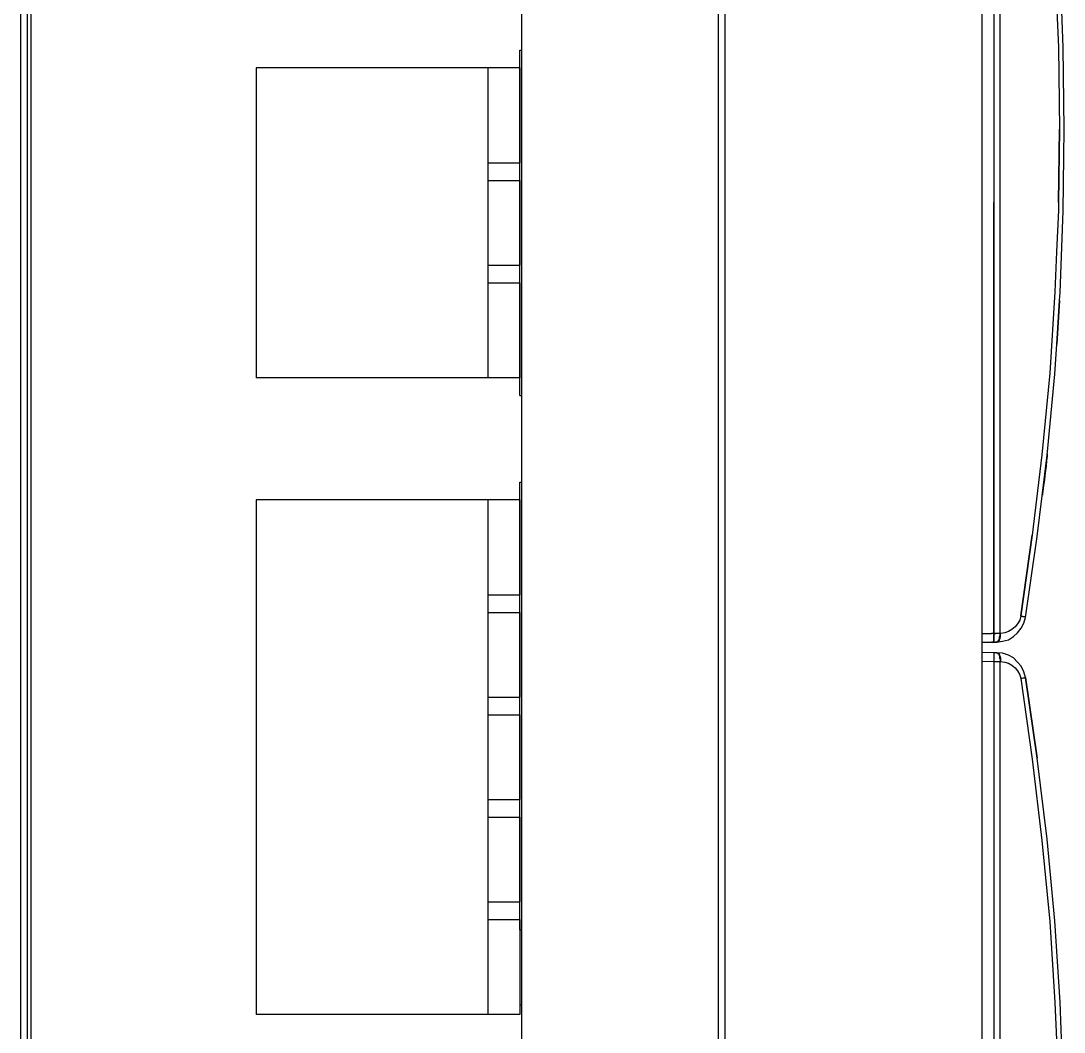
# Model space of a CAD drawing. Header units: centimetres. Extents: x -8.4 to 3.7, y -7.8 to 8.
# Drawn here: x 0.127 to 3.689, y 0.566 to 4.018 of the extents above; entities that cross this region are included whole.
import ezdxf

# ---------------------------------------------------------------- set-up
doc = ezdxf.new("R2010")
doc.units = ezdxf.units.CM
doc.header["$MEASUREMENT"] = 0
doc.layers.add('Layer 1', color=7, linetype='Continuous')

msp = doc.modelspace()

# ---------------------------------------------------------------- linework, layer by layer
at = {"layer": 'Layer 1', "lineweight": 25}
for points in [[(0.127, -3.937), (0.127, -3.937), (0.127, 7.70113), (0.127, 7.70113)], [(0.14816, 7.70113), (0.14816, 7.70113), (0.14816, -3.937), (0.14816, -3.937)], [(0.16227, -3.937), (0.16227, -3.937), (0.16227, 7.70113), (0.16227, 7.70113)], [(2.50929, -3.937), (2.50929, -3.937), (2.50929, 7.70466), (2.50929, 7.70466)], [(2.53045, 7.70466), (2.53045, 7.70466), (2.53045, -3.937), (2.53045, -3.937)], [(3.40887, -3.937), (3.40887, -3.937), (3.40887, 7.70466), (3.40887, 7.70466)], [(1.83724, -1.83621), (1.83724, -1.83621), (1.83724, 5.59682), (1.83724, 5.59682)], [(3.47015, 1.92662), (3.47015, 1.92662), (3.47015, 5.36973), (3.47015, 5.36973)], [(1.83019, 3.9176), (1.83019, 3.9176), (1.83724, 3.9176), (1.83724, 3.9176)], [(1.83019, 2.73932), (1.83019, 2.73932), (1.83019, 3.9176), (1.83019, 3.9176)], [(1.83019, 3.85762), (1.83019, 3.85762), (1.83019, 3.9176), (1.83019, 3.9176)], [(1.83019, 3.9176), (1.83019, 3.9176), (1.83019, 3.9176), (1.83019, 3.9176)], [(1.72083, 3.85762), (1.72083, 3.85762), (0.93061, 3.85762), (0.93061, 3.85762)], [(0.93061, 3.85762), (0.93061, 3.85762), (0.93061, 2.79929), (0.93061, 2.79929)], [(1.72083, 3.85762), (1.72083, 3.85762), (1.72083, 2.79929), (1.72083, 2.79929)], [(1.83019, 3.85762), (1.83019, 3.85762), (1.72083, 3.85762), (1.72083, 3.85762)], [(1.83019, 3.85762), (1.83019, 3.85762), (1.83019, 3.53307), (1.83019, 3.53307)], [(1.72083, 3.53307), (1.72083, 3.53307), (1.83019, 3.53307), (1.83019, 3.53307)], [(1.83019, 3.4731), (1.83019, 3.4731), (1.83019, 3.53307), (1.83019, 3.53307)], [(1.72083, 3.4731), (1.72083, 3.4731), (1.83019, 3.4731), (1.83019, 3.4731)], [(1.83019, 3.4731), (1.83019, 3.4731), (1.83019, 3.18382), (1.83019, 3.18382)], [(1.72083, 3.18382), (1.72083, 3.18382), (1.83019, 3.18382), (1.83019, 3.18382)], [(1.83019, 3.12385), (1.83019, 3.12385), (1.83019, 3.18382), (1.83019, 3.18382)], [(1.72083, 3.12385), (1.72083, 3.12385), (1.83019, 3.12385), (1.83019, 3.12385)], [(1.83019, 3.12385), (1.83019, 3.12385), (1.83019, 2.79929), (1.83019, 2.79929)], [(3.66355, 2.91373), (3.66355, 2.91373), (3.66357, 2.91405), (3.66357, 2.91405)], [(1.72083, 2.79929), (1.72083, 2.79929), (0.93061, 2.79929), (0.93061, 2.79929)], [(1.83019, 2.79929), (1.83019, 2.79929), (1.72083, 2.79929), (1.72083, 2.79929)], [(1.83019, 2.73932), (1.83019, 2.73932), (1.83019, 2.79929), (1.83019, 2.79929)], [(1.83019, 2.73932), (1.83019, 2.73932), (1.83724, 2.73932), (1.83724, 2.73932)], [(1.83019, 2.73932), (1.83019, 2.73932), (1.83019, 2.73932), (1.83019, 2.73932)], [(1.83019, 2.44299), (1.83019, 2.44299), (1.83724, 2.44299), (1.83724, 2.44299)], [(1.83019, 0.91546), (1.83019, 0.91546), (1.83019, 2.44299), (1.83019, 2.44299)], [(1.83019, 2.38301), (1.83019, 2.38301), (1.83019, 2.44299), (1.83019, 2.44299)], [(1.83019, 2.44299), (1.83019, 2.44299), (1.83019, 2.44299), (1.83019, 2.44299)], [(3.61479, 2.39934), (3.61479, 2.39934), (3.61479, 2.39934), (3.61479, 2.39934)], [(1.72083, 2.38301), (1.72083, 2.38301), (0.93061, 2.38301), (0.93061, 2.38301)], [(0.93061, 2.38301), (0.93061, 2.38301), (0.93061, 0.62618), (0.93061, 0.62618)], [(1.72083, 2.38301), (1.72083, 2.38301), (1.72083, 0.62618), (1.72083, 0.62618)], [(1.83019, 2.38301), (1.83019, 2.38301), (1.72083, 2.38301), (1.72083, 2.38301)], [(1.83019, 2.38301), (1.83019, 2.38301), (1.83019, 2.05846), (1.83019, 2.05846)], [(1.72083, 2.05846), (1.72083, 2.05846), (1.83019, 2.05846), (1.83019, 2.05846)], [(1.83019, 1.99849), (1.83019, 1.99849), (1.83019, 2.05846), (1.83019, 2.05846)], [(1.72083, 1.99849), (1.72083, 1.99849), (1.83019, 1.99849), (1.83019, 1.99849)], [(1.83019, 1.99849), (1.83019, 1.99849), (1.83019, 1.70921), (1.83019, 1.70921)], [(3.44899, 1.92662), (3.44899, 1.92662), (3.44072, 1.92647), (3.44072, 1.92647)], [(3.47192, 1.92662), (3.47192, 1.92662), (3.47015, 1.92662), (3.47015, 1.92662)], [(3.4578, 1.89663), (3.4578, 1.89663), (3.45957, 1.89663), (3.45957, 1.89663)], [(3.44899, 1.86091), (3.44899, 1.86091), (3.40887, 1.86201), (3.40887, 1.86201)], [(3.45957, 1.86091), (3.45957, 1.86091), (3.4578, 1.86091), (3.4578, 1.86091)], [(3.40887, 1.83203), (3.40887, 1.83203), (3.44899, 1.83092), (3.44899, 1.83092)], [(3.47015, -1.61219), (3.47015, -1.61219), (3.47015, 1.83092), (3.47015, 1.83092)], [(3.47015, 1.83092), (3.47015, 1.83092), (3.47192, 1.83092), (3.47192, 1.83092)], [(1.72083, 1.70921), (1.72083, 1.70921), (1.83019, 1.70921), (1.83019, 1.70921)], [(1.83019, 1.64924), (1.83019, 1.64924), (1.83019, 1.70921), (1.83019, 1.70921)], [(1.72083, 1.64924), (1.72083, 1.64924), (1.83019, 1.64924), (1.83019, 1.64924)], [(1.83019, 1.64924), (1.83019, 1.64924), (1.83019, 1.35996), (1.83019, 1.35996)], [(1.72083, 1.35996), (1.72083, 1.35996), (1.83019, 1.35996), (1.83019, 1.35996)], [(1.83019, 1.29999), (1.83019, 1.29999), (1.83019, 1.35996), (1.83019, 1.35996)], [(1.72083, 1.29999), (1.72083, 1.29999), (1.83019, 1.29999), (1.83019, 1.29999)], [(1.83019, 1.29999), (1.83019, 1.29999), (1.83019, 1.01071), (1.83019, 1.01071)], [(1.72083, 1.01071), (1.72083, 1.01071), (1.83019, 1.01071), (1.83019, 1.01071)], [(1.83019, 0.95074), (1.83019, 0.95074), (1.83019, 1.01071), (1.83019, 1.01071)], [(1.72083, 0.95074), (1.72083, 0.95074), (1.83019, 0.95074), (1.83019, 0.95074)], [(1.83019, 0.95074), (1.83019, 0.95074), (1.83019, 0.62618), (1.83019, 0.62618)], [(1.83019, 0.91546), (1.83019, 0.91546), (1.83724, 0.91546), (1.83724, 0.91546)], [(1.83019, 0.91546), (1.83019, 0.91546), (1.83019, 0.91546), (1.83019, 0.91546)], [(1.83724, 0.65793), (1.83724, 0.65793), (1.83019, 0.65793), (1.83019, 0.65793)], [(1.72083, 0.62618), (1.72083, 0.62618), (0.93061, 0.62618), (0.93061, 0.62618)], [(1.83019, 0.62618), (1.83019, 0.62618), (1.72083, 0.62618), (1.72083, 0.62618)]]:
    msp.add_open_spline(points, degree=3, dxfattribs=at)
for points, knots in [([(3.44899, 5.36973), (3.44899, 5.36973), (3.44899, 3.39817), (3.44899, 3.39817), (3.44899, 3.39817), (3.44899, 3.39817), (3.44899, 1.92662), (3.44899, 1.92662), (3.44899, 1.92662), (3.44899, 1.92662), (3.44899, 3.39817), (3.44899, 3.39817), (3.44899, 3.39817), (3.44899, 3.39817), (3.44899, 1.92662), (3.44899, 1.92662), (3.44899, 1.92662), (3.44899, 1.92662), (3.44899, 3.39817), (3.44899, 3.39817), (3.44899, 3.39817), (3.44899, 3.39817), (3.44899, 1.92662), (3.44899, 1.92662), (3.44899, 1.92662), (3.44899, 1.92662), (3.44899, 3.39817), (3.44899, 3.39817), (3.44899, 3.39817), (3.44899, 3.39817), (3.44899, 1.92662), (3.44899, 1.92662), (3.44899, 1.92662), (3.44899, 1.92662), (3.44899, 3.39817), (3.44899, 3.39817)], [0, 0, 0, 0, 0.1, 0.1, 0.1, 0.1, 0.2, 0.2, 0.2, 0.2, 0.3, 0.3, 0.3, 0.3, 0.4, 0.4, 0.4, 0.4, 0.5, 0.5, 0.5, 0.5, 0.6, 0.6, 0.6, 0.6, 0.7, 0.7, 0.7, 0.7, 0.8, 0.8, 0.8, 0.8, 1, 1, 1, 1]), ([(3.54071, 5.31152), (3.54071, 5.31152), (3.57951, 5.03635), (3.57951, 5.03635), (3.57951, 5.03635), (3.57951, 5.03635), (3.61303, 4.75942), (3.61303, 4.75942), (3.61303, 4.75942), (3.61303, 4.75942), (3.63949, 4.48249), (3.63949, 4.48249), (3.63949, 4.48249), (3.63949, 4.48249), (3.65712, 4.20556), (3.65712, 4.20556), (3.65712, 4.20556), (3.65712, 4.20556), (3.66947, 3.92687), (3.66947, 3.92687), (3.66947, 3.92687), (3.66947, 3.92687), (3.673, 3.64817), (3.673, 3.64817), (3.673, 3.64817), (3.673, 3.64817), (3.66981, 3.39817), (3.66981, 3.39817), (3.66981, 3.39817), (3.66981, 3.39817), (3.673, 3.64817), (3.673, 3.64817)], [0, 0, 0, 0, 0.1111111, 0.1111111, 0.1111111, 0.1111111, 0.2222222, 0.2222222, 0.2222222, 0.2222222, 0.3333333, 0.3333333, 0.3333333, 0.3333333, 0.4444444, 0.4444444, 0.4444444, 0.4444444, 0.5555556, 0.5555556, 0.5555556, 0.5555556, 0.6666667, 0.6666667, 0.6666667, 0.6666667, 0.7777778, 0.7777778, 0.7777778, 0.7777778, 1, 1, 1, 1]), ([(3.673, 3.06297), (3.673, 3.06297), (3.67476, 3.09078), (3.67476, 3.09078), (3.67476, 3.09078), (3.67476, 3.09078), (3.68535, 3.36948), (3.68535, 3.36948), (3.68535, 3.36948), (3.68535, 3.36948), (3.68887, 3.64817), (3.68887, 3.64817), (3.68887, 3.64817), (3.68887, 3.64817), (3.68535, 3.92687), (3.68535, 3.92687), (3.68535, 3.92687), (3.68535, 3.92687), (3.67476, 4.20733), (3.67476, 4.20733), (3.67476, 4.20733), (3.67476, 4.20733), (3.65712, 4.48426), (3.65712, 4.48426), (3.65712, 4.48426), (3.65712, 4.48426), (3.63067, 4.76295), (3.63067, 4.76295), (3.63067, 4.76295), (3.63067, 4.76295), (3.59715, 5.03988), (3.59715, 5.03988), (3.59715, 5.03988), (3.59715, 5.03988), (3.55658, 5.31505), (3.55658, 5.31505), (3.55658, 5.31505), (3.55658, 5.31505), (3.59715, 5.03988), (3.59715, 5.03988), (3.59715, 5.03988), (3.59715, 5.03988), (3.55658, 5.31505), (3.55658, 5.31505)], [0, 0, 0, 0, 0.0833333, 0.0833333, 0.0833333, 0.0833333, 0.1666667, 0.1666667, 0.1666667, 0.1666667, 0.25, 0.25, 0.25, 0.25, 0.3333333, 0.3333333, 0.3333333, 0.3333333, 0.4166667, 0.4166667, 0.4166667, 0.4166667, 0.5, 0.5, 0.5, 0.5, 0.5833333, 0.5833333, 0.5833333, 0.5833333, 0.6666667, 0.6666667, 0.6666667, 0.6666667, 0.75, 0.75, 0.75, 0.75, 0.8333333, 0.8333333, 0.8333333, 0.8333333, 1, 1, 1, 1]), ([(3.44899, 1.92133), (3.44899, 1.92133), (3.44899, 1.92662), (3.44899, 1.92662), (3.44899, 1.92662), (3.44899, 1.92662), (3.44899, 3.39817), (3.44899, 3.39817), (3.44899, 3.39817), (3.44899, 3.39817), (3.44899, 1.92662), (3.44899, 1.92662), (3.44899, 1.92662), (3.44899, 1.92662), (3.44899, 1.92133), (3.44899, 1.92133), (3.44899, 1.92133), (3.44899, 1.92133), (3.44899, 1.91603), (3.44899, 1.91603), (3.44899, 1.91603), (3.44899, 1.91603), (3.44899, 1.92133), (3.44899, 1.92133)], [0, 0, 0, 0, 0.1428571, 0.1428571, 0.1428571, 0.1428571, 0.2857143, 0.2857143, 0.2857143, 0.2857143, 0.4285714, 0.4285714, 0.4285714, 0.4285714, 0.5714286, 0.5714286, 0.5714286, 0.5714286, 0.7142857, 0.7142857, 0.7142857, 0.7142857, 1, 1, 1, 1]), ([(3.44899, 1.92662), (3.44899, 1.92662), (3.44899, 1.92133), (3.44899, 1.92133), (3.44899, 1.92133), (3.44899, 1.92133), (3.44899, 1.92662), (3.44899, 1.92662), (3.44899, 1.92662), (3.44899, 1.92662), (3.44899, 3.39817), (3.44899, 3.39817), (3.44899, 3.39817), (3.44899, 3.39817), (3.44899, 1.92662), (3.44899, 1.92662)], [0, 0, 0, 0, 0.2, 0.2, 0.2, 0.2, 0.4, 0.4, 0.4, 0.4, 0.6, 0.6, 0.6, 0.6, 1, 1, 1, 1]), ([(3.66981, 3.39817), (3.66981, 3.39817), (3.66947, 3.37124), (3.66947, 3.37124), (3.66947, 3.37124), (3.66947, 3.37124), (3.6632, 3.22977), (3.6632, 3.22977)], [0, 0, 0, 0, 0.3333333, 0.3333333, 0.3333333, 0.3333333, 1, 1, 1, 1]), ([(3.66319, 3.22958), (3.66319, 3.22958), (3.65712, 3.09255), (3.65712, 3.09255), (3.65712, 3.09255), (3.65712, 3.09255), (3.63949, 2.81562), (3.63949, 2.81562), (3.63949, 2.81562), (3.63949, 2.81562), (3.61303, 2.53692), (3.61303, 2.53692), (3.61303, 2.53692), (3.61303, 2.53692), (3.57951, 2.26176), (3.57951, 2.26176), (3.57951, 2.26176), (3.57951, 2.26176), (3.54071, 1.98659), (3.54071, 1.98659), (3.54071, 1.98659), (3.54071, 1.98659), (3.57951, 2.26176), (3.57951, 2.26176)], [0, 0, 0, 0, 0.1428571, 0.1428571, 0.1428571, 0.1428571, 0.2857143, 0.2857143, 0.2857143, 0.2857143, 0.4285714, 0.4285714, 0.4285714, 0.4285714, 0.5714286, 0.5714286, 0.5714286, 0.5714286, 0.7142857, 0.7142857, 0.7142857, 0.7142857, 1, 1, 1, 1]), ([(3.6632, 3.22977), (3.6632, 3.22977), (3.66319, 3.22958), (3.66319, 3.22958), (3.66319, 3.22958), (3.66319, 3.22958), (3.6632, 3.22977), (3.6632, 3.22977)], [0, 0, 0, 0, 0.3333333, 0.3333333, 0.3333333, 0.3333333, 1, 1, 1, 1]), ([(3.66357, 2.91405), (3.66357, 2.91405), (3.673, 3.06297), (3.673, 3.06297), (3.673, 3.06297), (3.673, 3.06297), (3.66357, 2.91405), (3.66357, 2.91405)], [0, 0, 0, 0, 0.3333333, 0.3333333, 0.3333333, 0.3333333, 1, 1, 1, 1]), ([(3.55658, 1.9813), (3.55658, 1.9813), (3.59715, 2.25823), (3.59715, 2.25823), (3.59715, 2.25823), (3.59715, 2.25823), (3.63067, 2.53516), (3.63067, 2.53516), (3.63067, 2.53516), (3.63067, 2.53516), (3.65712, 2.81209), (3.65712, 2.81209), (3.65712, 2.81209), (3.65712, 2.81209), (3.66355, 2.91373), (3.66355, 2.91373)], [0, 0, 0, 0, 0.2, 0.2, 0.2, 0.2, 0.4, 0.4, 0.4, 0.4, 0.6, 0.6, 0.6, 0.6, 1, 1, 1, 1]), ([(3.63067, 2.53692), (3.63067, 2.53692), (3.63067, 2.53869), (3.63067, 2.53869), (3.63067, 2.53869), (3.63067, 2.53869), (3.63067, 2.53163), (3.63067, 2.53163), (3.63067, 2.53163), (3.63067, 2.53163), (3.6289, 2.51752), (3.6289, 2.51752), (3.6289, 2.51752), (3.6289, 2.51752), (3.62714, 2.49812), (3.62714, 2.49812), (3.62714, 2.49812), (3.62714, 2.49812), (3.62361, 2.47519), (3.62361, 2.47519), (3.62361, 2.47519), (3.62361, 2.47519), (3.62185, 2.45226), (3.62185, 2.45226), (3.62185, 2.45226), (3.62185, 2.45226), (3.61832, 2.43109), (3.61832, 2.43109), (3.61832, 2.43109), (3.61832, 2.43109), (3.61655, 2.41345), (3.61655, 2.41345), (3.61655, 2.41345), (3.61655, 2.41345), (3.61479, 2.40287), (3.61479, 2.40287), (3.61479, 2.40287), (3.61479, 2.40287), (3.61479, 2.39934), (3.61479, 2.39934)], [0, 0, 0, 0, 0.0909091, 0.0909091, 0.0909091, 0.0909091, 0.1818182, 0.1818182, 0.1818182, 0.1818182, 0.2727273, 0.2727273, 0.2727273, 0.2727273, 0.3636364, 0.3636364, 0.3636364, 0.3636364, 0.4545455, 0.4545455, 0.4545455, 0.4545455, 0.5454545, 0.5454545, 0.5454545, 0.5454545, 0.6363636, 0.6363636, 0.6363636, 0.6363636, 0.7272727, 0.7272727, 0.7272727, 0.7272727, 0.8181818, 0.8181818, 0.8181818, 0.8181818, 1, 1, 1, 1]), ([(3.45957, 1.89663), (3.45957, 1.89663), (3.47897, 1.90016), (3.47897, 1.90016), (3.47897, 1.90016), (3.47897, 1.90016), (3.49837, 1.90545), (3.49837, 1.90545), (3.49837, 1.90545), (3.49837, 1.90545), (3.51601, 1.91603), (3.51601, 1.91603), (3.51601, 1.91603), (3.51601, 1.91603), (3.53012, 1.92838), (3.53012, 1.92838), (3.53012, 1.92838), (3.53012, 1.92838), (3.54247, 1.94426), (3.54247, 1.94426), (3.54247, 1.94426), (3.54247, 1.94426), (3.55129, 1.9619), (3.55129, 1.9619), (3.55129, 1.9619), (3.55129, 1.9619), (3.55658, 1.9813), (3.55658, 1.9813)], [0, 0, 0, 0, 0.125, 0.125, 0.125, 0.125, 0.25, 0.25, 0.25, 0.25, 0.375, 0.375, 0.375, 0.375, 0.5, 0.5, 0.5, 0.5, 0.625, 0.625, 0.625, 0.625, 0.75, 0.75, 0.75, 0.75, 1, 1, 1, 1]), ([(3.54071, 1.98659), (3.54071, 1.98659), (3.53718, 1.97248), (3.53718, 1.97248), (3.53718, 1.97248), (3.53718, 1.97248), (3.53012, 1.96013), (3.53012, 1.96013), (3.53012, 1.96013), (3.53012, 1.96013), (3.5213, 1.94955), (3.5213, 1.94955), (3.5213, 1.94955), (3.5213, 1.94955), (3.51072, 1.94073), (3.51072, 1.94073), (3.51072, 1.94073), (3.51072, 1.94073), (3.49837, 1.93367), (3.49837, 1.93367), (3.49837, 1.93367), (3.49837, 1.93367), (3.48603, 1.92838), (3.48603, 1.92838), (3.48603, 1.92838), (3.48603, 1.92838), (3.47192, 1.92662), (3.47192, 1.92662)], [0, 0, 0, 0, 0.125, 0.125, 0.125, 0.125, 0.25, 0.25, 0.25, 0.25, 0.375, 0.375, 0.375, 0.375, 0.5, 0.5, 0.5, 0.5, 0.625, 0.625, 0.625, 0.625, 0.75, 0.75, 0.75, 0.75, 1, 1, 1, 1]), ([(3.55658, 1.9813), (3.55658, 1.9813), (3.55658, 1.9813), (3.55658, 1.9813), (3.55658, 1.9813), (3.55658, 1.9813), (3.55482, 1.98306), (3.55482, 1.98306), (3.55482, 1.98306), (3.55482, 1.98306), (3.55305, 1.98306), (3.55305, 1.98306), (3.55305, 1.98306), (3.55305, 1.98306), (3.54953, 1.98306), (3.54953, 1.98306), (3.54953, 1.98306), (3.54953, 1.98306), (3.54776, 1.98483), (3.54776, 1.98483), (3.54776, 1.98483), (3.54776, 1.98483), (3.54424, 1.98483), (3.54424, 1.98483), (3.54424, 1.98483), (3.54424, 1.98483), (3.54071, 1.98659), (3.54071, 1.98659)], [0, 0, 0, 0, 0.125, 0.125, 0.125, 0.125, 0.25, 0.25, 0.25, 0.25, 0.375, 0.375, 0.375, 0.375, 0.5, 0.5, 0.5, 0.5, 0.625, 0.625, 0.625, 0.625, 0.75, 0.75, 0.75, 0.75, 1, 1, 1, 1]), ([(3.44067, 1.92647), (3.44067, 1.92647), (3.40887, 1.92552), (3.40887, 1.92552), (3.40887, 1.92552), (3.40887, 1.92552), (3.44067, 1.92647), (3.44067, 1.92647)], [0, 0, 0, 0, 0.3333333, 0.3333333, 0.3333333, 0.3333333, 1, 1, 1, 1]), ([(3.44072, 1.92647), (3.44072, 1.92647), (3.44067, 1.92647), (3.44067, 1.92647), (3.44067, 1.92647), (3.44067, 1.92647), (3.44072, 1.92647), (3.44072, 1.92647)], [0, 0, 0, 0, 0.3333333, 0.3333333, 0.3333333, 0.3333333, 1, 1, 1, 1]), ([(3.47015, 1.92662), (3.47015, 1.92662), (3.4631, 1.92662), (3.4631, 1.92662), (3.4631, 1.92662), (3.4631, 1.92662), (3.45604, 1.92662), (3.45604, 1.92662), (3.45604, 1.92662), (3.45604, 1.92662), (3.44899, 1.92662), (3.44899, 1.92662), (3.44899, 1.92662), (3.44899, 1.92662), (3.45604, 1.92662), (3.45604, 1.92662), (3.45604, 1.92662), (3.45604, 1.92662), (3.44899, 1.92662), (3.44899, 1.92662)], [0, 0, 0, 0, 0.1666667, 0.1666667, 0.1666667, 0.1666667, 0.3333333, 0.3333333, 0.3333333, 0.3333333, 0.5, 0.5, 0.5, 0.5, 0.6666667, 0.6666667, 0.6666667, 0.6666667, 1, 1, 1, 1]), ([(3.44899, 1.91603), (3.44899, 1.91603), (3.44899, 1.91074), (3.44899, 1.91074), (3.44899, 1.91074), (3.44899, 1.91074), (3.44899, 1.91603), (3.44899, 1.91603), (3.44899, 1.91603), (3.44899, 1.91603), (3.44899, 1.92133), (3.44899, 1.92133), (3.44899, 1.92133), (3.44899, 1.92133), (3.44899, 1.92662), (3.44899, 1.92662), (3.44899, 1.92662), (3.44899, 1.92662), (3.44899, 1.92133), (3.44899, 1.92133), (3.44899, 1.92133), (3.44899, 1.92133), (3.44899, 1.91603), (3.44899, 1.91603)], [0, 0, 0, 0, 0.1428571, 0.1428571, 0.1428571, 0.1428571, 0.2857143, 0.2857143, 0.2857143, 0.2857143, 0.4285714, 0.4285714, 0.4285714, 0.4285714, 0.5714286, 0.5714286, 0.5714286, 0.5714286, 0.7142857, 0.7142857, 0.7142857, 0.7142857, 1, 1, 1, 1]), ([(3.4578, 1.89663), (3.4578, 1.89663), (3.45957, 1.8984), (3.45957, 1.8984), (3.45957, 1.8984), (3.45957, 1.8984), (3.46133, 1.90016), (3.46133, 1.90016), (3.46133, 1.90016), (3.46133, 1.90016), (3.46486, 1.90192), (3.46486, 1.90192), (3.46486, 1.90192), (3.46486, 1.90192), (3.46662, 1.90545), (3.46662, 1.90545), (3.46662, 1.90545), (3.46662, 1.90545), (3.46839, 1.91074), (3.46839, 1.91074), (3.46839, 1.91074), (3.46839, 1.91074), (3.46839, 1.91603), (3.46839, 1.91603), (3.46839, 1.91603), (3.46839, 1.91603), (3.47015, 1.92133), (3.47015, 1.92133), (3.47015, 1.92133), (3.47015, 1.92133), (3.47015, 1.92662), (3.47015, 1.92662), (3.47015, 1.92662), (3.47015, 1.92662), (3.47015, 1.92133), (3.47015, 1.92133), (3.47015, 1.92133), (3.47015, 1.92133), (3.47015, 1.92662), (3.47015, 1.92662)], [0, 0, 0, 0, 0.0909091, 0.0909091, 0.0909091, 0.0909091, 0.1818182, 0.1818182, 0.1818182, 0.1818182, 0.2727273, 0.2727273, 0.2727273, 0.2727273, 0.3636364, 0.3636364, 0.3636364, 0.3636364, 0.4545455, 0.4545455, 0.4545455, 0.4545455, 0.5454545, 0.5454545, 0.5454545, 0.5454545, 0.6363636, 0.6363636, 0.6363636, 0.6363636, 0.7272727, 0.7272727, 0.7272727, 0.7272727, 0.8181818, 0.8181818, 0.8181818, 0.8181818, 1, 1, 1, 1]), ([(3.45957, 1.89663), (3.45957, 1.89663), (3.4631, 1.8984), (3.4631, 1.8984), (3.4631, 1.8984), (3.4631, 1.8984), (3.46486, 1.90016), (3.46486, 1.90016), (3.46486, 1.90016), (3.46486, 1.90016), (3.46662, 1.90192), (3.46662, 1.90192), (3.46662, 1.90192), (3.46662, 1.90192), (3.46839, 1.90545), (3.46839, 1.90545), (3.46839, 1.90545), (3.46839, 1.90545), (3.47015, 1.91074), (3.47015, 1.91074), (3.47015, 1.91074), (3.47015, 1.91074), (3.47192, 1.91603), (3.47192, 1.91603), (3.47192, 1.91603), (3.47192, 1.91603), (3.47192, 1.92133), (3.47192, 1.92133), (3.47192, 1.92133), (3.47192, 1.92133), (3.47192, 1.92662), (3.47192, 1.92662)], [0, 0, 0, 0, 0.1111111, 0.1111111, 0.1111111, 0.1111111, 0.2222222, 0.2222222, 0.2222222, 0.2222222, 0.3333333, 0.3333333, 0.3333333, 0.3333333, 0.4444444, 0.4444444, 0.4444444, 0.4444444, 0.5555556, 0.5555556, 0.5555556, 0.5555556, 0.6666667, 0.6666667, 0.6666667, 0.6666667, 0.7777778, 0.7777778, 0.7777778, 0.7777778, 1, 1, 1, 1]), ([(3.40887, 1.89553), (3.40887, 1.89553), (3.44071, 1.89648), (3.44071, 1.89648), (3.44071, 1.89648), (3.44071, 1.89648), (3.40887, 1.89553), (3.40887, 1.89553)], [0, 0, 0, 0, 0.3333333, 0.3333333, 0.3333333, 0.3333333, 1, 1, 1, 1]), ([(3.44071, 1.89648), (3.44071, 1.89648), (3.44076, 1.89648), (3.44076, 1.89648), (3.44076, 1.89648), (3.44076, 1.89648), (3.44899, 1.89663), (3.44899, 1.89663), (3.44899, 1.89663), (3.44899, 1.89663), (3.44899, 1.89795), (3.44899, 1.89795), (3.44899, 1.89795), (3.44899, 1.89795), (3.44899, 1.89823), (3.44899, 1.89823), (3.44899, 1.89823), (3.44899, 1.89823), (3.44899, 1.8984), (3.44899, 1.8984), (3.44899, 1.8984), (3.44899, 1.8984), (3.44899, 1.90016), (3.44899, 1.90016), (3.44899, 1.90016), (3.44899, 1.90016), (3.44899, 1.90192), (3.44899, 1.90192), (3.44899, 1.90192), (3.44899, 1.90192), (3.44899, 1.90016), (3.44899, 1.90016), (3.44899, 1.90016), (3.44899, 1.90016), (3.44899, 1.8984), (3.44899, 1.8984), (3.44899, 1.8984), (3.44899, 1.8984), (3.44899, 1.89823), (3.44899, 1.89823), (3.44899, 1.89823), (3.44899, 1.89823), (3.44899, 1.89795), (3.44899, 1.89795), (3.44899, 1.89795), (3.44899, 1.89795), (3.44899, 1.89663), (3.44899, 1.89663), (3.44899, 1.89663), (3.44899, 1.89663), (3.44076, 1.89648), (3.44076, 1.89648), (3.44076, 1.89648), (3.44076, 1.89648), (3.44071, 1.89648), (3.44071, 1.89648)], [0, 0, 0, 0, 0.0666667, 0.0666667, 0.0666667, 0.0666667, 0.1333333, 0.1333333, 0.1333333, 0.1333333, 0.2, 0.2, 0.2, 0.2, 0.2666667, 0.2666667, 0.2666667, 0.2666667, 0.3333333, 0.3333333, 0.3333333, 0.3333333, 0.4, 0.4, 0.4, 0.4, 0.4666667, 0.4666667, 0.4666667, 0.4666667, 0.5333333, 0.5333333, 0.5333333, 0.5333333, 0.6, 0.6, 0.6, 0.6, 0.6666667, 0.6666667, 0.6666667, 0.6666667, 0.7333333, 0.7333333, 0.7333333, 0.7333333, 0.8, 0.8, 0.8, 0.8, 0.8666667, 0.8666667, 0.8666667, 0.8666667, 1, 1, 1, 1]), ([(3.44899, 1.91074), (3.44899, 1.91074), (3.44899, 1.91603), (3.44899, 1.91603), (3.44899, 1.91603), (3.44899, 1.91603), (3.44899, 1.92133), (3.44899, 1.92133), (3.44899, 1.92133), (3.44899, 1.92133), (3.44899, 1.91603), (3.44899, 1.91603), (3.44899, 1.91603), (3.44899, 1.91603), (3.44899, 1.91074), (3.44899, 1.91074), (3.44899, 1.91074), (3.44899, 1.91074), (3.44899, 1.90663), (3.44899, 1.90663), (3.44899, 1.90663), (3.44899, 1.90663), (3.44899, 1.91074), (3.44899, 1.91074)], [0, 0, 0, 0, 0.1428571, 0.1428571, 0.1428571, 0.1428571, 0.2857143, 0.2857143, 0.2857143, 0.2857143, 0.4285714, 0.4285714, 0.4285714, 0.4285714, 0.5714286, 0.5714286, 0.5714286, 0.5714286, 0.7142857, 0.7142857, 0.7142857, 0.7142857, 1, 1, 1, 1]), ([(3.44899, 1.90663), (3.44899, 1.90663), (3.44899, 1.90545), (3.44899, 1.90545), (3.44899, 1.90545), (3.44899, 1.90545), (3.44899, 1.90663), (3.44899, 1.90663), (3.44899, 1.90663), (3.44899, 1.90663), (3.44899, 1.91074), (3.44899, 1.91074), (3.44899, 1.91074), (3.44899, 1.91074), (3.44899, 1.91603), (3.44899, 1.91603), (3.44899, 1.91603), (3.44899, 1.91603), (3.44899, 1.91074), (3.44899, 1.91074), (3.44899, 1.91074), (3.44899, 1.91074), (3.44899, 1.90663), (3.44899, 1.90663)], [0, 0, 0, 0, 0.1428571, 0.1428571, 0.1428571, 0.1428571, 0.2857143, 0.2857143, 0.2857143, 0.2857143, 0.4285714, 0.4285714, 0.4285714, 0.4285714, 0.5714286, 0.5714286, 0.5714286, 0.5714286, 0.7142857, 0.7142857, 0.7142857, 0.7142857, 1, 1, 1, 1]), ([(3.44899, 1.90545), (3.44899, 1.90545), (3.44899, 1.90663), (3.44899, 1.90663), (3.44899, 1.90663), (3.44899, 1.90663), (3.44899, 1.91074), (3.44899, 1.91074), (3.44899, 1.91074), (3.44899, 1.91074), (3.44899, 1.90663), (3.44899, 1.90663), (3.44899, 1.90663), (3.44899, 1.90663), (3.44899, 1.90545), (3.44899, 1.90545), (3.44899, 1.90545), (3.44899, 1.90545), (3.44899, 1.90192), (3.44899, 1.90192), (3.44899, 1.90192), (3.44899, 1.90192), (3.44899, 1.90545), (3.44899, 1.90545)], [0, 0, 0, 0, 0.1428571, 0.1428571, 0.1428571, 0.1428571, 0.2857143, 0.2857143, 0.2857143, 0.2857143, 0.4285714, 0.4285714, 0.4285714, 0.4285714, 0.5714286, 0.5714286, 0.5714286, 0.5714286, 0.7142857, 0.7142857, 0.7142857, 0.7142857, 1, 1, 1, 1]), ([(3.44899, 1.90192), (3.44899, 1.90192), (3.44899, 1.90016), (3.44899, 1.90016), (3.44899, 1.90016), (3.44899, 1.90016), (3.44899, 1.90192), (3.44899, 1.90192), (3.44899, 1.90192), (3.44899, 1.90192), (3.44899, 1.90545), (3.44899, 1.90545), (3.44899, 1.90545), (3.44899, 1.90545), (3.44899, 1.90663), (3.44899, 1.90663), (3.44899, 1.90663), (3.44899, 1.90663), (3.44899, 1.90545), (3.44899, 1.90545), (3.44899, 1.90545), (3.44899, 1.90545), (3.44899, 1.90192), (3.44899, 1.90192)], [0, 0, 0, 0, 0.1428571, 0.1428571, 0.1428571, 0.1428571, 0.2857143, 0.2857143, 0.2857143, 0.2857143, 0.4285714, 0.4285714, 0.4285714, 0.4285714, 0.5714286, 0.5714286, 0.5714286, 0.5714286, 0.7142857, 0.7142857, 0.7142857, 0.7142857, 1, 1, 1, 1]), ([(3.44899, 1.90016), (3.44899, 1.90016), (3.44899, 1.90192), (3.44899, 1.90192), (3.44899, 1.90192), (3.44899, 1.90192), (3.44899, 1.90545), (3.44899, 1.90545), (3.44899, 1.90545), (3.44899, 1.90545), (3.44899, 1.90192), (3.44899, 1.90192), (3.44899, 1.90192), (3.44899, 1.90192), (3.44899, 1.90016), (3.44899, 1.90016), (3.44899, 1.90016), (3.44899, 1.90016), (3.44899, 1.8984), (3.44899, 1.8984), (3.44899, 1.8984), (3.44899, 1.8984), (3.44899, 1.90016), (3.44899, 1.90016)], [0, 0, 0, 0, 0.1428571, 0.1428571, 0.1428571, 0.1428571, 0.2857143, 0.2857143, 0.2857143, 0.2857143, 0.4285714, 0.4285714, 0.4285714, 0.4285714, 0.5714286, 0.5714286, 0.5714286, 0.5714286, 0.7142857, 0.7142857, 0.7142857, 0.7142857, 1, 1, 1, 1]), ([(3.44899, 1.8984), (3.44899, 1.8984), (3.44899, 1.90016), (3.44899, 1.90016), (3.44899, 1.90016), (3.44899, 1.90016), (3.44899, 1.8984), (3.44899, 1.8984), (3.44899, 1.8984), (3.44899, 1.8984), (3.44899, 1.89823), (3.44899, 1.89823), (3.44899, 1.89823), (3.44899, 1.89823), (3.44899, 1.89795), (3.44899, 1.89795), (3.44899, 1.89795), (3.44899, 1.89795), (3.44899, 1.89663), (3.44899, 1.89663), (3.44899, 1.89663), (3.44899, 1.89663), (3.44899, 1.8984), (3.44899, 1.8984)], [0, 0, 0, 0, 0.1428571, 0.1428571, 0.1428571, 0.1428571, 0.2857143, 0.2857143, 0.2857143, 0.2857143, 0.4285714, 0.4285714, 0.4285714, 0.4285714, 0.5714286, 0.5714286, 0.5714286, 0.5714286, 0.7142857, 0.7142857, 0.7142857, 0.7142857, 1, 1, 1, 1]), ([(3.44899, 1.89663), (3.44899, 1.89663), (3.44899, 1.89795), (3.44899, 1.89795), (3.44899, 1.89795), (3.44899, 1.89795), (3.44899, 1.89823), (3.44899, 1.89823), (3.44899, 1.89823), (3.44899, 1.89823), (3.44899, 1.8984), (3.44899, 1.8984), (3.44899, 1.8984), (3.44899, 1.8984), (3.44899, 1.89823), (3.44899, 1.89823), (3.44899, 1.89823), (3.44899, 1.89823), (3.44899, 1.89663), (3.44899, 1.89663)], [0, 0, 0, 0, 0.1666667, 0.1666667, 0.1666667, 0.1666667, 0.3333333, 0.3333333, 0.3333333, 0.3333333, 0.5, 0.5, 0.5, 0.5, 0.6666667, 0.6666667, 0.6666667, 0.6666667, 1, 1, 1, 1]), ([(3.44899, 1.89663), (3.44899, 1.89663), (3.45251, 1.89663), (3.45251, 1.89663), (3.45251, 1.89663), (3.45251, 1.89663), (3.45428, 1.89663), (3.45428, 1.89663), (3.45428, 1.89663), (3.45428, 1.89663), (3.4578, 1.89663), (3.4578, 1.89663), (3.4578, 1.89663), (3.4578, 1.89663), (3.45428, 1.89663), (3.45428, 1.89663), (3.45428, 1.89663), (3.45428, 1.89663), (3.4578, 1.89663), (3.4578, 1.89663)], [0, 0, 0, 0, 0.1666667, 0.1666667, 0.1666667, 0.1666667, 0.3333333, 0.3333333, 0.3333333, 0.3333333, 0.5, 0.5, 0.5, 0.5, 0.6666667, 0.6666667, 0.6666667, 0.6666667, 1, 1, 1, 1]), ([(3.44899, 1.86091), (3.44899, 1.86091), (3.44899, 1.86091), (3.44899, 1.86091), (3.44899, 1.86091), (3.44899, 1.86091), (3.44899, 1.85914), (3.44899, 1.85914), (3.44899, 1.85914), (3.44899, 1.85914), (3.44899, 1.85561), (3.44899, 1.85561), (3.44899, 1.85561), (3.44899, 1.85561), (3.44899, 1.85209), (3.44899, 1.85209), (3.44899, 1.85209), (3.44899, 1.85209), (3.44899, 1.84856), (3.44899, 1.84856), (3.44899, 1.84856), (3.44899, 1.84856), (3.44899, 1.84327), (3.44899, 1.84327), (3.44899, 1.84327), (3.44899, 1.84327), (3.44899, 1.83797), (3.44899, 1.83797), (3.44899, 1.83797), (3.44899, 1.83797), (3.44899, 1.83092), (3.44899, 1.83092)], [0, 0, 0, 0, 0.1111111, 0.1111111, 0.1111111, 0.1111111, 0.2222222, 0.2222222, 0.2222222, 0.2222222, 0.3333333, 0.3333333, 0.3333333, 0.3333333, 0.4444444, 0.4444444, 0.4444444, 0.4444444, 0.5555556, 0.5555556, 0.5555556, 0.5555556, 0.6666667, 0.6666667, 0.6666667, 0.6666667, 0.7777778, 0.7777778, 0.7777778, 0.7777778, 1, 1, 1, 1]), ([(3.4578, 1.86091), (3.4578, 1.86091), (3.45428, 1.86091), (3.45428, 1.86091), (3.45428, 1.86091), (3.45428, 1.86091), (3.45251, 1.86091), (3.45251, 1.86091), (3.45251, 1.86091), (3.45251, 1.86091), (3.44899, 1.86091), (3.44899, 1.86091)], [0, 0, 0, 0, 0.25, 0.25, 0.25, 0.25, 0.5, 0.5, 0.5, 0.5, 1, 1, 1, 1]), ([(3.4578, 1.86091), (3.4578, 1.86091), (3.45957, 1.86091), (3.45957, 1.86091), (3.45957, 1.86091), (3.45957, 1.86091), (3.46133, 1.85914), (3.46133, 1.85914), (3.46133, 1.85914), (3.46133, 1.85914), (3.46486, 1.85561), (3.46486, 1.85561), (3.46486, 1.85561), (3.46486, 1.85561), (3.46662, 1.85209), (3.46662, 1.85209), (3.46662, 1.85209), (3.46662, 1.85209), (3.46839, 1.84856), (3.46839, 1.84856), (3.46839, 1.84856), (3.46839, 1.84856), (3.46839, 1.84327), (3.46839, 1.84327), (3.46839, 1.84327), (3.46839, 1.84327), (3.47015, 1.83797), (3.47015, 1.83797), (3.47015, 1.83797), (3.47015, 1.83797), (3.47015, 1.83092), (3.47015, 1.83092)], [0, 0, 0, 0, 0.1111111, 0.1111111, 0.1111111, 0.1111111, 0.2222222, 0.2222222, 0.2222222, 0.2222222, 0.3333333, 0.3333333, 0.3333333, 0.3333333, 0.4444444, 0.4444444, 0.4444444, 0.4444444, 0.5555556, 0.5555556, 0.5555556, 0.5555556, 0.6666667, 0.6666667, 0.6666667, 0.6666667, 0.7777778, 0.7777778, 0.7777778, 0.7777778, 1, 1, 1, 1]), ([(3.45957, 1.86091), (3.45957, 1.86091), (3.4631, 1.86091), (3.4631, 1.86091), (3.4631, 1.86091), (3.4631, 1.86091), (3.46486, 1.85914), (3.46486, 1.85914), (3.46486, 1.85914), (3.46486, 1.85914), (3.46662, 1.85561), (3.46662, 1.85561), (3.46662, 1.85561), (3.46662, 1.85561), (3.46839, 1.85209), (3.46839, 1.85209), (3.46839, 1.85209), (3.46839, 1.85209), (3.47015, 1.84856), (3.47015, 1.84856), (3.47015, 1.84856), (3.47015, 1.84856), (3.47192, 1.84327), (3.47192, 1.84327), (3.47192, 1.84327), (3.47192, 1.84327), (3.47192, 1.83797), (3.47192, 1.83797), (3.47192, 1.83797), (3.47192, 1.83797), (3.47192, 1.83092), (3.47192, 1.83092)], [0, 0, 0, 0, 0.1111111, 0.1111111, 0.1111111, 0.1111111, 0.2222222, 0.2222222, 0.2222222, 0.2222222, 0.3333333, 0.3333333, 0.3333333, 0.3333333, 0.4444444, 0.4444444, 0.4444444, 0.4444444, 0.5555556, 0.5555556, 0.5555556, 0.5555556, 0.6666667, 0.6666667, 0.6666667, 0.6666667, 0.7777778, 0.7777778, 0.7777778, 0.7777778, 1, 1, 1, 1]), ([(3.55658, 1.77624), (3.55658, 1.77624), (3.55129, 1.79564), (3.55129, 1.79564), (3.55129, 1.79564), (3.55129, 1.79564), (3.54247, 1.81504), (3.54247, 1.81504), (3.54247, 1.81504), (3.54247, 1.81504), (3.53012, 1.82916), (3.53012, 1.82916), (3.53012, 1.82916), (3.53012, 1.82916), (3.51601, 1.84327), (3.51601, 1.84327), (3.51601, 1.84327), (3.51601, 1.84327), (3.49837, 1.85209), (3.49837, 1.85209), (3.49837, 1.85209), (3.49837, 1.85209), (3.47897, 1.85914), (3.47897, 1.85914), (3.47897, 1.85914), (3.47897, 1.85914), (3.45957, 1.86091), (3.45957, 1.86091)], [0, 0, 0, 0, 0.125, 0.125, 0.125, 0.125, 0.25, 0.25, 0.25, 0.25, 0.375, 0.375, 0.375, 0.375, 0.5, 0.5, 0.5, 0.5, 0.625, 0.625, 0.625, 0.625, 0.75, 0.75, 0.75, 0.75, 1, 1, 1, 1]), ([(3.44899, 1.83092), (3.44899, 1.83092), (3.44899, -0.14064), (3.44899, -0.14064), (3.44899, -0.14064), (3.44899, -0.14064), (3.44899, -1.61219), (3.44899, -1.61219), (3.44899, -1.61219), (3.44899, -1.61219), (3.44899, -0.14064), (3.44899, -0.14064), (3.44899, -0.14064), (3.44899, -0.14064), (3.44899, -1.61219), (3.44899, -1.61219), (3.44899, -1.61219), (3.44899, -1.61219), (3.44899, -0.14064), (3.44899, -0.14064), (3.44899, -0.14064), (3.44899, -0.14064), (3.44899, -1.61219), (3.44899, -1.61219), (3.44899, -1.61219), (3.44899, -1.61219), (3.44899, -0.14064), (3.44899, -0.14064), (3.44899, -0.14064), (3.44899, -0.14064), (3.44899, -1.61219), (3.44899, -1.61219), (3.44899, -1.61219), (3.44899, -1.61219), (3.44899, -0.14064), (3.44899, -0.14064)], [0, 0, 0, 0, 0.1, 0.1, 0.1, 0.1, 0.2, 0.2, 0.2, 0.2, 0.3, 0.3, 0.3, 0.3, 0.4, 0.4, 0.4, 0.4, 0.5, 0.5, 0.5, 0.5, 0.6, 0.6, 0.6, 0.6, 0.7, 0.7, 0.7, 0.7, 0.8, 0.8, 0.8, 0.8, 1, 1, 1, 1]), ([(3.44899, 1.83092), (3.44899, 1.83092), (3.45604, 1.83092), (3.45604, 1.83092), (3.45604, 1.83092), (3.45604, 1.83092), (3.4631, 1.83092), (3.4631, 1.83092), (3.4631, 1.83092), (3.4631, 1.83092), (3.47015, 1.83092), (3.47015, 1.83092)], [0, 0, 0, 0, 0.25, 0.25, 0.25, 0.25, 0.5, 0.5, 0.5, 0.5, 1, 1, 1, 1]), ([(3.47192, 1.83092), (3.47192, 1.83092), (3.48603, 1.82916), (3.48603, 1.82916), (3.48603, 1.82916), (3.48603, 1.82916), (3.49837, 1.82563), (3.49837, 1.82563), (3.49837, 1.82563), (3.49837, 1.82563), (3.51072, 1.81857), (3.51072, 1.81857), (3.51072, 1.81857), (3.51072, 1.81857), (3.5213, 1.80975), (3.5213, 1.80975), (3.5213, 1.80975), (3.5213, 1.80975), (3.53012, 1.79917), (3.53012, 1.79917), (3.53012, 1.79917), (3.53012, 1.79917), (3.53718, 1.78506), (3.53718, 1.78506), (3.53718, 1.78506), (3.53718, 1.78506), (3.54071, 1.77271), (3.54071, 1.77271)], [0, 0, 0, 0, 0.125, 0.125, 0.125, 0.125, 0.25, 0.25, 0.25, 0.25, 0.375, 0.375, 0.375, 0.375, 0.5, 0.5, 0.5, 0.5, 0.625, 0.625, 0.625, 0.625, 0.75, 0.75, 0.75, 0.75, 1, 1, 1, 1]), ([(3.55658, 1.77624), (3.55658, 1.77624), (3.55658, 1.77624), (3.55658, 1.77624), (3.55658, 1.77624), (3.55658, 1.77624), (3.55482, 1.77624), (3.55482, 1.77624), (3.55482, 1.77624), (3.55482, 1.77624), (3.55305, 1.77447), (3.55305, 1.77447), (3.55305, 1.77447), (3.55305, 1.77447), (3.54953, 1.77447), (3.54953, 1.77447), (3.54953, 1.77447), (3.54953, 1.77447), (3.54776, 1.77447), (3.54776, 1.77447), (3.54776, 1.77447), (3.54776, 1.77447), (3.54424, 1.77271), (3.54424, 1.77271), (3.54424, 1.77271), (3.54424, 1.77271), (3.54071, 1.77271), (3.54071, 1.77271)], [0, 0, 0, 0, 0.125, 0.125, 0.125, 0.125, 0.25, 0.25, 0.25, 0.25, 0.375, 0.375, 0.375, 0.375, 0.5, 0.5, 0.5, 0.5, 0.625, 0.625, 0.625, 0.625, 0.75, 0.75, 0.75, 0.75, 1, 1, 1, 1]), ([(3.54071, 1.77271), (3.54071, 1.77271), (3.57951, 1.49754), (3.57951, 1.49754), (3.57951, 1.49754), (3.57951, 1.49754), (3.61303, 1.22061), (3.61303, 1.22061), (3.61303, 1.22061), (3.61303, 1.22061), (3.63949, 0.94368), (3.63949, 0.94368), (3.63949, 0.94368), (3.63949, 0.94368), (3.65712, 0.66675), (3.65712, 0.66675), (3.65712, 0.66675), (3.65712, 0.66675), (3.66947, 0.38806), (3.66947, 0.38806), (3.66947, 0.38806), (3.66947, 0.38806), (3.673, 0.10936), (3.673, 0.10936), (3.673, 0.10936), (3.673, 0.10936), (3.66981, -0.14064), (3.66981, -0.14064), (3.66981, -0.14064), (3.66981, -0.14064), (3.673, 0.10936), (3.673, 0.10936)], [0, 0, 0, 0, 0.1111111, 0.1111111, 0.1111111, 0.1111111, 0.2222222, 0.2222222, 0.2222222, 0.2222222, 0.3333333, 0.3333333, 0.3333333, 0.3333333, 0.4444444, 0.4444444, 0.4444444, 0.4444444, 0.5555556, 0.5555556, 0.5555556, 0.5555556, 0.6666667, 0.6666667, 0.6666667, 0.6666667, 0.7777778, 0.7777778, 0.7777778, 0.7777778, 1, 1, 1, 1]), ([(3.673, -0.47584), (3.673, -0.47584), (3.67476, -0.44803), (3.67476, -0.44803), (3.67476, -0.44803), (3.67476, -0.44803), (3.68535, -0.16933), (3.68535, -0.16933), (3.68535, -0.16933), (3.68535, -0.16933), (3.68887, 0.10936), (3.68887, 0.10936), (3.68887, 0.10936), (3.68887, 0.10936), (3.68535, 0.38806), (3.68535, 0.38806), (3.68535, 0.38806), (3.68535, 0.38806), (3.67476, 0.66852), (3.67476, 0.66852), (3.67476, 0.66852), (3.67476, 0.66852), (3.65712, 0.94545), (3.65712, 0.94545), (3.65712, 0.94545), (3.65712, 0.94545), (3.63067, 1.22414), (3.63067, 1.22414), (3.63067, 1.22414), (3.63067, 1.22414), (3.59715, 1.50107), (3.59715, 1.50107), (3.59715, 1.50107), (3.59715, 1.50107), (3.55658, 1.77624), (3.55658, 1.77624), (3.55658, 1.77624), (3.55658, 1.77624), (3.59715, 1.50107), (3.59715, 1.50107), (3.59715, 1.50107), (3.59715, 1.50107), (3.55658, 1.77624), (3.55658, 1.77624)], [0, 0, 0, 0, 0.0833333, 0.0833333, 0.0833333, 0.0833333, 0.1666667, 0.1666667, 0.1666667, 0.1666667, 0.25, 0.25, 0.25, 0.25, 0.3333333, 0.3333333, 0.3333333, 0.3333333, 0.4166667, 0.4166667, 0.4166667, 0.4166667, 0.5, 0.5, 0.5, 0.5, 0.5833333, 0.5833333, 0.5833333, 0.5833333, 0.6666667, 0.6666667, 0.6666667, 0.6666667, 0.75, 0.75, 0.75, 0.75, 0.8333333, 0.8333333, 0.8333333, 0.8333333, 1, 1, 1, 1])]:
    msp.add_open_spline(points, degree=3, knots=knots, dxfattribs=at)

doc.saveas('drawing.dxf')
